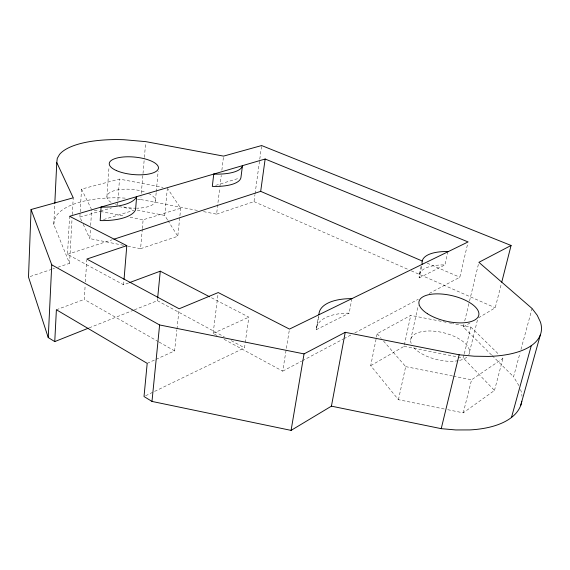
<?xml version="1.0" encoding="UTF-8"?>
<svg xmlns="http://www.w3.org/2000/svg" width="570" height="570" viewBox="0 0 570 570"><rect width="100%" height="100%" fill="white"/><g stroke="black" fill="none" stroke-linecap="round" stroke-linejoin="round"><path stroke-width="0.43" stroke-dasharray="2.85 2.14" d="M57.819 267.273L69.54 263.354L53.794 224.58L54.77 204.203M128.606 282.941L123.612 284.793L67.502 254.341L69.597 216.301M69.54 263.354L72.034 219.072M72.283 214.641L73.231 197.819M81.702 221.067L79.857 217.077L80.121 212.703M80.171 211.833L81.524 189.105L119.508 179.087L163.013 187.395M158.382 341.651L84.26 299.407L85.158 285.378M85.386 281.872L86.782 259.948M123.512 245.299L89.811 238.616L90.438 228.998M90.659 225.499L91.677 209.76M106.932 196.443L109.027 166.924M117.505 205.378L119.508 179.087M123.612 284.793L123.961 280.447M197.419 210.451L140.769 199.536L140.997 196.899M141.296 193.394L144.317 158.303M144.395 157.427L145.678 142.514M127.78 246.147L140.583 248.684L142.272 229.418M142.35 228.549L143.12 219.792L180.704 208.235L167.844 188.941M155.446 200.526L156.187 192.567M156.266 191.684L158.147 171.335M167.502 219.856L164.723 215.424L167.366 188.228M134.399 309.838L157.391 300.675L157.562 298.937M140.583 248.684L177.79 236.279L180.704 208.235M53.794 224.58L54.3 219.913L56.53 215.496A75.162 30.573 4.9 0 1 119.408 197.84L126.604 198.196M156.059 359.321L174.598 350.892L176.871 329.838M176.971 328.961L179.058 309.66M203.526 211.634L216.593 214.149L219.763 187.772M219.863 186.889L221.238 175.46M221.873 170.188L223.454 156.992M217.028 335.509L213.123 333.386L218.018 294.291M216.593 214.149L253.999 201.623L254.954 194.612M255.075 193.736L261.509 146.426M145.614 395.758L244.523 347.821L245.143 343.439M245.264 342.563L248.848 317.148L210.437 297.212M224.067 339.328L282.713 371.163L289.332 329.973M316.649 327.266L318.623 315.88M351.875 298.644L349.168 313.137A47.802 22.479 11.4 0 0 316.35 329.66L318.801 315.545M444.237 408.996L398.444 399.698L370.721 365.676L377.176 333.699L410.735 315.388L448.198 322.67M419.427 274.134L421.273 265.591M370.721 365.676L404.052 346.339L410.735 315.388M447.949 251.541L444.921 264.922A42.714 17.328 12.9 0 0 419.207 277.868L421.992 264.972M410.714 339.663L418.202 305.37M398.444 399.698L405.676 366.624L383.574 341.095M429.253 293.443L459.819 277.234L467.692 243.654M491.554 354.982L463.268 326.973L463.895 324.387M464.728 320.946L469.309 301.979M469.516 301.117L478.886 262.321M447.699 409.695L463.253 412.851L494.482 390.45L463.26 358.031L464.101 354.59M464.315 353.735L470.849 327.073L452.551 323.518M469.552 351.925L477.624 319.307M463.253 412.851L471.575 379.777L502.925 358.452L501.671 357.219M478.494 317.832L495.237 307.779L501.315 283.874M494.482 390.45L502.925 358.452M518.949 385.662L513.563 376.763L520.039 352.866M520.966 349.453L532.074 308.491M463.268 326.973L470.122 322.862M282.713 371.163L301.523 361.188M302.307 360.774L343.055 339.157M343.838 338.744L350.892 335.003M354.811 332.923L418.287 299.264M316.35 329.66L349.168 313.137M419.207 277.868L444.921 264.922M147.195 363.346L155.254 359.684M213.123 333.386L248.848 317.148M89.241 327.85L133.579 310.166M56.387 309.759L84.26 299.407M30.174 276.521L51.956 269.232M52.789 268.954L54.464 268.399M67.502 254.341L112.212 239.763M103.54 219.557L133.864 210.309M215.674 185.357L239.243 178.175M79.857 217.077L99.508 211.42M100.356 211.171L111.463 207.972M137.491 199.179L140.769 199.536M119.159 206.589L133.772 209.425M137.213 210.088L164.723 215.424M449.067 322.841L451.682 323.347M94.292 210.266L99.529 211.285M100.398 211.456L124.809 216.215M130.046 217.241L143.12 219.792M404.052 346.339L457.161 356.827M458.038 356.998L463.26 358.031M405.676 366.624L452.502 375.972M453.364 376.143L471.575 379.777M427.172 263.155L459.819 277.234M253.999 201.623L408.034 269.403M411.298 270.836L495.237 307.779M157.391 300.675L224.295 336.877M231.299 340.668L244.523 347.821M159.158 342.093L174.598 350.892M470.849 327.073L499.156 354.761M492.188 355.602L513.563 376.763M377.176 333.699L381.252 338.409M167.965 220.597L177.79 236.279M81.524 189.105L91.286 208.962M83.177 224.252L89.811 238.616M520.467 389.574L521.201 391.455A92.632 45.13 13.9 0 1 521.978 396.285M466.73 357.169A30.11 13.83 13.5 0 1 458.857 360.554M458.08 360.703A30.11 13.83 13.5 0 1 413.656 347.415M411.191 343.432A30.11 13.83 13.5 0 1 440.646 332.111A30.11 13.83 13.5 0 1 468.782 354.74M148.478 193.444A24.353 9.305 5.1 0 1 154.555 202.97A24.353 9.305 5.1 0 1 137.178 208.185M136.401 208.192A24.353 9.305 5.1 0 1 121.759 206.561M116.936 205.15A24.353 9.305 5.1 0 1 115.475 204.594M111.057 202.357A24.353 9.305 5.1 0 1 114.641 190.572A24.353 9.305 5.1 0 1 146.148 192.468"/><path stroke-width="0.85" d="M501.75 282.171L511.076 245.463L261.63 145.549L223.561 156.116L145.749 141.638L123.847 139.714A77.214 27.474 5.4 0 0 59.529 154.441L57.271 158.367L56.779 162.564L73.231 197.819L31.058 209.518L28.5 277.077L48.243 337.583L54.756 341.594L88.421 328.178M48.243 337.583L51.749 264.829L31.058 209.518M54.813 203.319L56.779 162.564M54.756 341.594L56.387 309.759L147.195 363.346L144.018 396.528L151.983 401.423L291.085 430.386L331.427 406.154L441.223 428.661L455.822 429.951L469.737 429.923A92.632 45.13 13.9 0 0 521.771 401.273M124.032 279.578L126.804 245.649L69.597 216.301L265.15 159.016L468.098 241.929L289.474 329.097L218.232 292.553L179.151 308.783L86.84 259.072L126.804 245.649M157.648 298.067L160.27 271.178L209.653 296.806M151.983 401.423L159.614 324.964L51.749 264.829M113.9 239.215L260.682 191.356L265.15 159.016M291.085 430.386L304.045 353.892L345.235 332.317L459.149 354.789L474.254 356.214L488.618 356.421A95.724 41.054 13 0 0 540.424 322.043L537.225 315.274L532.074 308.491L478.886 262.321L511.076 245.463M331.427 406.154L345.235 332.317M441.223 428.661L459.149 354.789M511.475 417.489L531.261 345.712M520.681 405.512L540.353 334.896M129.44 282.627L160.27 271.178M159.614 324.964L304.045 353.892M260.682 191.356L422.277 261.046M318.943 314.718A48.129 22.031 11.3 0 1 351.875 298.644M422.178 264.11A42.985 16.943 12.7 0 1 447.949 251.541M101.097 207.074L100.17 220.59A40.057 15.54 4.3 0 0 135.546 209.796L136.65 196.657A40.292 15.191 4.4 0 1 101.097 207.074M213.75 174.078L212.311 186.383A35.725 12.732 6.8 0 0 240.925 177.662L242.471 165.663A35.91 12.433 6.8 0 1 213.75 174.078M427.407 313.7A30.645 13.103 13 0 0 477.774 317.426A30.645 13.103 13 0 0 441.501 294.02A30.645 13.103 13 0 0 427.407 313.7M116.515 170.622A24.702 8.764 5.4 0 0 157.655 170.002A24.702 8.764 5.4 0 0 127.431 156.786A24.702 8.764 5.4 0 0 116.515 170.622"/></g></svg>
